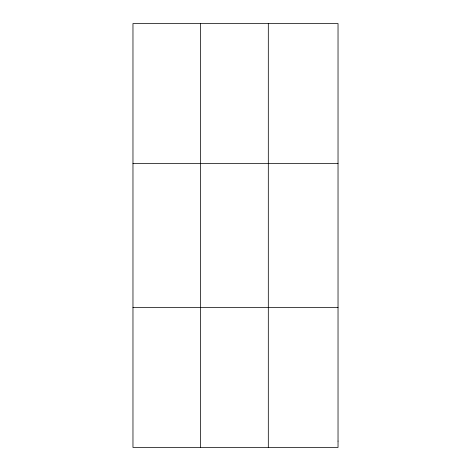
<?xml version="1.0" encoding="UTF-8"?>
<svg xmlns="http://www.w3.org/2000/svg" width="471" height="471" viewBox="0 0 471 471"><rect width="100%" height="100%" fill="white"/><g stroke="black" fill="none" stroke-linecap="round" stroke-linejoin="round"><path stroke-width="0.71" d="M200.64 23.55L200.64 447.45M268.311 23.55L268.311 447.45M132.969 163.437L338.031 163.437M132.969 307.563L338.031 307.563M338.031 441.091L338.031 447.45L132.969 447.45L132.969 23.55L338.031 23.55L338.031 441.091"/></g></svg>
